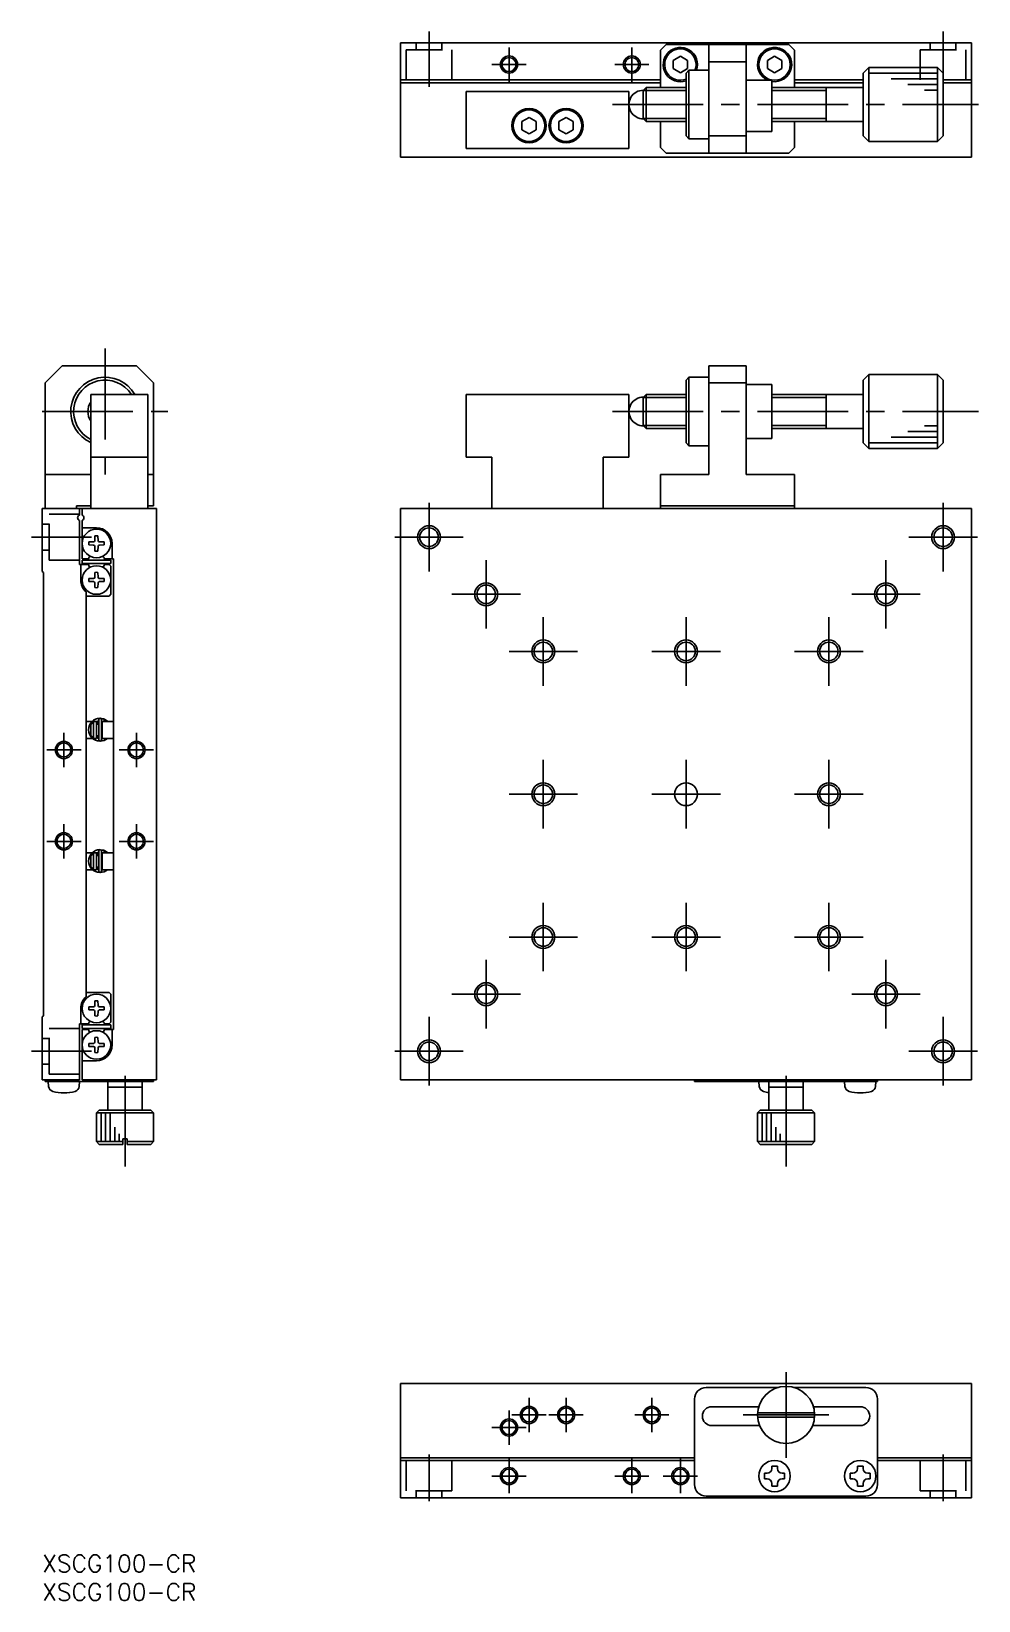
# Model space of a CAD drawing. Extents: x -2 to 437, y -8 to 267.
# Drawn here: x -1.9 to 164, y -8 to 266.7 of the extents above; entities that cross this region are included whole.
import ezdxf

# ---------------------------------------------------------------- set-up
doc = ezdxf.new("R2010")
doc.units = 0
doc.header["$LTSCALE"] = 0.5
doc.linetypes.add('CENTER', pattern=[50.8, 31.75, -6.35, 6.35, -6.35])
doc.linetypes.add('DASHED', pattern=[19.05, 12.7, -6.35])
for name, color, linetype in [('MSM_CENTER', 1, 'CENTER'), ('MSM_CONTINUOUS', 7, 'CONTINUOUS'), ('MSM_DASHED', 4, 'DASHED'), ('MSM_NARROW', 5, 'CONTINUOUS'), ('MSM_PART_NUMBER', 7, 'CONTINUOUS')]:
    doc.layers.add(name, color=color, linetype=linetype)
doc.styles.get("Standard").update_dxf_attribs({"font": 'txt.shx', "height": 3, "bigfont": 'bigfont.shx'})

# ---------------------------------------------------------------- blocks, each defined once
blk = doc.blocks.new('*U2')
at = {"layer": 'MSM_PART_NUMBER'}
blk.add_text('XSCG100-CR', height=3, dxfattribs=at).set_placement((0, -3))
blk = doc.blocks.new('*U3')
at = {"layer": 'MSM_PART_NUMBER'}
blk.add_text('XSCG100-CR', height=3, dxfattribs=at).set_placement((0, -8))

msp = doc.modelspace()

# ---------------------------------------------------------------- linework, layer by layer
at = {"layer": 'MSM_CENTER'}
for p, q in [((67.73, 257.01), (67.73, 266.71)), ((157.73, 257.01), (157.73, 266.71)), ((81.73, 263.91), (81.73, 257.91)), ((103.23, 263.91), (103.23, 257.91)), ((84.73, 260.91), (78.73, 260.91)), ((106.23, 260.91), (100.23, 260.91)), ((99.84, 253.91), (163.95, 253.91)), ((11, 211.17), (11, 189.17)), ((0, 200.17), (22, 200.17)), ((99.84, 200.17), (163.95, 200.17)), ((67.73, 172.17), (67.73, 184.17)), ((157.73, 172.17), (157.73, 184.17)), ((8.61, 178.17), (-1.9, 178.17)), ((61.73, 178.17), (73.73, 178.17)), ((151.73, 178.17), (163.73, 178.17)), ((77.73, 162.17), (77.73, 174.17)), ((147.73, 162.17), (147.73, 174.17)), ((71.73, 168.17), (83.73, 168.17)), ((141.73, 168.17), (153.73, 168.17)), ((87.73, 152.17), (87.73, 164.17)), ((112.73, 152.17), (112.73, 164.17)), ((137.73, 152.17), (137.73, 164.17)), ((81.73, 158.17), (93.73, 158.17)), ((106.73, 158.17), (118.73, 158.17)), ((131.73, 158.17), (143.73, 158.17)), ((3.8, 137.92), (3.8, 143.92)), ((16.5, 137.92), (16.5, 143.92)), ((0.8, 140.92), (6.8, 140.92)), ((13.5, 140.92), (19.5, 140.92)), ((87.73, 127.17), (87.73, 139.17)), ((112.73, 127.17), (112.73, 139.17)), ((137.73, 127.17), (137.73, 139.17)), ((81.73, 133.17), (93.73, 133.17)), ((106.73, 133.17), (118.73, 133.17)), ((131.73, 133.17), (143.73, 133.17)), ((3.8, 121.92), (3.8, 127.92)), ((16.5, 121.92), (16.5, 127.92)), ((0.8, 124.92), (6.8, 124.92)), ((13.5, 124.92), (19.5, 124.92)), ((87.73, 102.17), (87.73, 114.17)), ((112.73, 102.17), (112.73, 114.17)), ((137.73, 102.17), (137.73, 114.17)), ((81.73, 108.17), (93.73, 108.17)), ((106.73, 108.17), (118.73, 108.17)), ((131.73, 108.17), (143.73, 108.17)), ((77.73, 92.17), (77.73, 104.17)), ((147.73, 92.17), (147.73, 104.17)), ((71.73, 98.17), (83.73, 98.17)), ((141.73, 98.17), (153.73, 98.17)), ((67.73, 82.17), (67.73, 94.17)), ((157.73, 82.17), (157.73, 94.17)), ((8.61, 88.17), (-1.9, 88.17)), ((61.73, 88.17), (73.73, 88.17)), ((151.73, 88.17), (163.73, 88.17)), ((14.5, 68), (14.5, 85.26)), ((130.23, 68), (130.23, 85.26)), ((130.23, 32), (130.23, 17)), ((85.23, 27.5), (85.23, 21.5)), ((91.73, 27.5), (91.73, 21.5)), ((106.73, 27.5), (106.73, 21.5)), ((81.73, 25.3), (81.73, 19.3)), ((84.73, 22.3), (78.73, 22.3)), ((88.23, 24.5), (82.23, 24.5)), ((94.73, 24.5), (88.73, 24.5)), ((109.73, 24.5), (103.73, 24.5)), ((122.73, 24.5), (137.73, 24.5)), ((67.73, 17.56), (67.73, 9.4)), ((81.73, 16.8), (81.73, 10.8)), ((103.23, 16.8), (103.23, 10.8)), ((111.73, 16.8), (111.73, 10.8)), ((157.73, 17.56), (157.73, 9.4)), ((84.73, 13.8), (78.73, 13.8)), ((106.23, 13.8), (100.23, 13.8)), ((114.73, 13.8), (108.73, 13.8))]:
    msp.add_line(p, q, dxfattribs=at)
at = {"layer": 'MSM_CONTINUOUS'}
for p, q in [((162.73, 264.71), (62.73, 264.71)), ((62.73, 264.71), (62.73, 244.71)), ((109.23, 264.41), (108.23, 263.41)), ((130.73, 264.41), (109.23, 264.41)), ((116.73, 264.41), (116.73, 245.41)), ((123.23, 264.41), (123.23, 245.41)), ((131.73, 263.41), (130.73, 264.41)), ((162.73, 244.71), (162.73, 264.71)), ((108.23, 256.91), (108.23, 263.41)), ((110.48, 261.64), (111.73, 262.36)), ((110.48, 260.19), (110.48, 261.64)), ((111.73, 262.36), (112.98, 261.64)), ((112.98, 261.64), (112.98, 260.19)), ((116.73, 261.41), (123.23, 261.41)), ((126.98, 261.64), (128.23, 262.36)), ((126.98, 260.19), (126.98, 261.64)), ((128.23, 262.36), (129.48, 261.64)), ((129.48, 261.64), (129.48, 260.19)), ((131.73, 256.91), (131.73, 263.41)), ((111.73, 259.47), (110.48, 260.19)), ((112.98, 260.19), (111.73, 259.47)), ((112.73, 259.41), (113.23, 259.91)), ((112.73, 248.41), (112.73, 259.41)), ((113.23, 259.91), (116.73, 259.91)), ((113.23, 259.91), (113.23, 247.91)), ((128.23, 259.47), (126.98, 260.19)), ((129.48, 260.19), (128.23, 259.47)), ((143.73, 259.41), (144.73, 260.41)), ((143.73, 259.41), (143.73, 248.41)), ((144.73, 260.41), (144.73, 247.41)), ((156.73, 260.41), (144.73, 260.41)), ((157.73, 259.41), (156.73, 260.41)), ((156.73, 247.41), (156.73, 260.41)), ((157.73, 248.41), (157.73, 259.41)), ((62.73, 258.21), (108.23, 258.21)), ((62.73, 257.71), (108.23, 257.71)), ((74.23, 256.21), (102.73, 256.21)), ((74.23, 246.21), (74.23, 256.21)), ((102.73, 256.21), (102.73, 246.21)), ((105.23, 256.37), (105.77, 256.91)), ((105.23, 256.37), (105.23, 251.46)), ((105.77, 256.91), (105.77, 250.91)), ((112.73, 256.91), (105.77, 256.91)), ((123.23, 258.16), (127.73, 258.16)), ((127.73, 249.16), (127.73, 258.16)), ((127.73, 256.91), (143.73, 256.91)), ((131.73, 258.21), (143.73, 258.21)), ((131.73, 257.71), (143.73, 257.71)), ((137.23, 250.91), (137.23, 256.91)), ((157.73, 258.21), (162.73, 258.21)), ((157.73, 257.71), (162.73, 257.71)), ((83.98, 250.94), (85.23, 251.66)), ((83.98, 249.49), (83.98, 250.94)), ((85.23, 251.66), (86.48, 250.94)), ((86.48, 250.94), (86.48, 249.49)), ((90.48, 250.94), (91.73, 251.66)), ((90.48, 249.49), (90.48, 250.94)), ((91.73, 251.66), (92.98, 250.94)), ((92.98, 250.94), (92.98, 249.49)), ((105.77, 250.91), (105.23, 251.46)), ((112.73, 250.91), (105.77, 250.91)), ((108.23, 246.41), (108.23, 250.91)), ((127.73, 250.91), (143.73, 250.91)), ((131.73, 246.41), (131.73, 250.91)), ((85.23, 248.77), (83.98, 249.49)), ((86.48, 249.49), (85.23, 248.77)), ((91.73, 248.77), (90.48, 249.49)), ((92.98, 249.49), (91.73, 248.77)), ((112.73, 248.41), (113.23, 247.91)), ((113.23, 247.91), (116.73, 247.91)), ((116.73, 248.41), (123.23, 248.41)), ((123.23, 249.16), (127.73, 249.16)), ((143.73, 248.41), (144.73, 247.41)), ((156.73, 247.41), (144.73, 247.41)), ((157.73, 248.41), (156.73, 247.41)), ((62.73, 244.71), (162.73, 244.71)), ((102.73, 246.21), (74.23, 246.21)), ((108.23, 246.41), (109.23, 245.41)), ((130.73, 245.41), (109.23, 245.41)), ((131.73, 246.41), (130.73, 245.41)), ((0.5, 205.17), (3.5, 208.17)), ((3.5, 208.17), (16.5, 208.17)), ((19.5, 205.17), (16.5, 208.17)), ((112.73, 205.67), (113.23, 206.17)), ((113.23, 206.17), (116.73, 206.17)), ((113.23, 194.17), (113.23, 206.17)), ((116.73, 208.17), (116.73, 189.17)), ((123.23, 208.17), (116.73, 208.17)), ((123.23, 189.17), (123.23, 208.17)), ((143.73, 205.67), (144.73, 206.67)), ((144.73, 193.67), (144.73, 206.67)), ((156.73, 206.67), (144.73, 206.67)), ((157.73, 205.67), (156.73, 206.67)), ((156.73, 206.67), (156.73, 193.67)), ((0.5, 205.17), (0.5, 183.17)), ((19.5, 205.17), (19.5, 183.67)), ((112.73, 205.67), (112.73, 194.67)), ((123.23, 205.17), (116.73, 205.17)), ((123.23, 204.92), (127.73, 204.92)), ((127.73, 195.42), (127.73, 204.92)), ((143.73, 194.67), (143.73, 205.67)), ((157.73, 205.67), (157.73, 194.67)), ((8.5, 203.17), (18.5, 203.17)), ((8.5, 183.17), (8.5, 203.17)), ((18.5, 203.17), (18.5, 183.17)), ((74.23, 203.17), (102.73, 203.17)), ((74.23, 203.17), (74.23, 192.17)), ((102.73, 203.17), (102.73, 192.17)), ((105.23, 202.63), (105.77, 203.17)), ((105.23, 202.63), (105.23, 197.71)), ((105.77, 203.17), (105.77, 197.17)), ((112.73, 203.17), (105.77, 203.17)), ((127.73, 203.17), (143.73, 203.17)), ((137.23, 203.17), (137.23, 197.17)), ((105.77, 197.17), (105.23, 197.71)), ((112.73, 197.17), (105.77, 197.17)), ((127.73, 195.42), (123.23, 195.42)), ((127.73, 197.17), (143.73, 197.17)), ((112.73, 194.67), (113.23, 194.17)), ((113.23, 194.17), (116.73, 194.17)), ((143.73, 194.67), (144.73, 193.67)), ((156.73, 193.67), (144.73, 193.67)), ((157.73, 194.67), (156.73, 193.67)), ((8.5, 192.17), (18.5, 192.17)), ((74.23, 192.17), (78.73, 192.17)), ((78.73, 192.17), (78.73, 183.17)), ((98.23, 192.17), (98.23, 183.17)), ((98.23, 192.17), (102.73, 192.17)), ((8.5, 189.17), (0.5, 189.17)), ((19.5, 189.17), (18.5, 189.17)), ((108.23, 189.17), (116.73, 189.17)), ((108.23, 183.17), (108.23, 189.17)), ((123.23, 189.17), (131.73, 189.17)), ((131.73, 189.17), (131.73, 183.17)), ((0, 183.17), (20, 183.17)), ((0, 183.17), (0, 172.17)), ((6, 183.17), (6, 183.67)), ((6, 183.67), (8.5, 183.67)), ((6.5, 183.17), (6.5, 182.02)), ((7, 183.17), (7, 182.02)), ((19.5, 183.67), (18.5, 183.67)), ((20, 183.17), (20, 83.17)), ((62.73, 183.17), (62.73, 83.17)), ((62.73, 183.17), (162.73, 183.17)), ((108.23, 183.67), (131.73, 183.67)), ((162.73, 83.17), (162.73, 183.17)), ((6.5, 173.36), (6.5, 181.1)), ((7, 174.36), (7, 181.1)), ((9.5, 179.82), (7, 179.82)), ((9, 177.34), (8.18, 177.33)), ((9, 176.79), (8.18, 176.81)), ((9, 177.34), (9.17, 177.42)), ((9, 176.79), (9.17, 176.72)), ((9.23, 177.55), (9.17, 177.42)), ((9.23, 176.59), (9.17, 176.72)), ((9.23, 177.55), (9.24, 178.39)), ((9.23, 176.59), (9.24, 175.74)), ((9.77, 177.55), (9.76, 178.39)), ((9.77, 176.59), (9.76, 175.74)), ((9.77, 177.55), (9.83, 177.42)), ((9.77, 176.59), (9.83, 176.72)), ((10, 177.34), (9.83, 177.42)), ((10, 176.79), (9.83, 176.72)), ((10, 177.34), (10.82, 177.33)), ((10, 176.79), (10.82, 176.81)), ((12.25, 177.07), (12.25, 174.37)), ((6.5, 173.37), (8.09, 173.37)), ((6.75, 170.67), (6.75, 173.37)), ((7, 174.37), (8.09, 174.37)), ((7, 174.17), (7, 173.57)), ((7, 174.17), (12, 174.17)), ((7, 173.57), (12, 173.57)), ((12.5, 174.37), (10.91, 174.37)), ((11.7, 173.37), (10.91, 173.37)), ((11.7, 173.37), (12, 173.07)), ((12, 173.57), (12, 174.17)), ((12.5, 91.97), (12.5, 174.37)), ((0.2, 171.97), (0, 172.17)), ((0.2, 94.37), (0.2, 171.97)), ((9, 170.94), (8.18, 170.93)), ((9, 170.39), (8.18, 170.41)), ((9, 170.94), (9.17, 171.02)), ((9, 170.39), (9.17, 170.32)), ((9.23, 171.15), (9.17, 171.02)), ((9.23, 171.15), (9.24, 171.99)), ((9.77, 171.15), (9.76, 171.99)), ((9.77, 171.15), (9.83, 171.02)), ((10, 170.94), (9.83, 171.02)), ((10, 170.39), (9.83, 170.32)), ((10, 170.94), (10.82, 170.93)), ((10, 170.39), (10.82, 170.41)), ((12, 168.17), (12, 173.07)), ((7.7, 168.59), (7.7, 97.75)), ((11.7, 167.87), (7.7, 167.87)), ((9.23, 170.19), (9.17, 170.32)), ((9.23, 170.19), (9.24, 169.34)), ((9.77, 170.19), (9.76, 169.34)), ((9.77, 170.19), (9.83, 170.32)), ((11.7, 167.87), (12, 168.17)), ((8.77, 145.92), (7.7, 145.92)), ((8.5, 145.34), (9, 145.87)), ((9, 145.92), (9, 142.92)), ((9.5, 145.92), (9, 145.92)), ((9.5, 145.88), (9.91, 146)), ((9.5, 142.92), (9.5, 145.92)), ((9.7, 145.92), (9.61, 145.92)), ((9.7, 145.42), (9.7, 145.92)), ((9.91, 146.24), (9.91, 142.69)), ((10.84, 146.33), (10.15, 146.46)), ((10.36, 146.31), (10.35, 146.3)), ((10.39, 146.32), (10.36, 146.31)), ((10.36, 142.69), (10.36, 146.24)), ((10.36, 145.64), (10.5, 145.88)), ((10.42, 146.33), (10.39, 146.32)), ((10.46, 146.34), (10.42, 146.33)), ((10.49, 146.35), (10.46, 146.34)), ((10.53, 146.35), (10.49, 146.35)), ((10.5, 145.92), (10.5, 142.92)), ((12.5, 145.92), (10.5, 145.92)), ((10.56, 146.36), (10.53, 146.35)), ((10.6, 146.36), (10.56, 146.36)), ((10.64, 146.36), (10.6, 146.36)), ((10.67, 146.36), (10.64, 146.36)), ((10.71, 146.36), (10.67, 146.36)), ((10.74, 146.35), (10.71, 146.36)), ((10.78, 146.35), (10.74, 146.35)), ((10.77, 145.93), (10.76, 145.92)), ((10.92, 146.3), (10.77, 145.92)), ((10.78, 145.95), (10.77, 145.94)), ((10.77, 145.94), (10.77, 145.93)), ((10.81, 146.34), (10.78, 146.35)), ((10.79, 145.97), (10.78, 145.95)), ((10.8, 145.99), (10.79, 145.98)), ((10.79, 145.98), (10.79, 145.97)), ((10.81, 146.01), (10.8, 145.99)), ((10.85, 146.33), (10.81, 146.34)), ((10.82, 146.04), (10.81, 146.02)), ((10.81, 146.02), (10.81, 146.01)), ((10.83, 146.05), (10.82, 146.04)), ((10.84, 146.07), (10.83, 146.05)), ((10.92, 146.3), (10.84, 146.33)), ((10.85, 146.1), (10.84, 146.09)), ((10.84, 146.09), (10.84, 146.07)), ((10.88, 146.32), (10.85, 146.33)), ((10.86, 146.12), (10.85, 146.1)), ((10.87, 146.15), (10.86, 146.14)), ((10.86, 146.14), (10.86, 146.12)), ((10.88, 146.17), (10.87, 146.15)), ((10.91, 146.3), (10.88, 146.32)), ((10.89, 146.2), (10.88, 146.19)), ((10.88, 146.19), (10.88, 146.17)), ((10.9, 146.23), (10.89, 146.21)), ((10.89, 146.21), (10.89, 146.2)), ((10.91, 146.26), (10.9, 146.25)), ((10.9, 146.25), (10.9, 146.24)), ((10.9, 146.24), (10.9, 146.23)), ((11.5, 145.92), (10.91, 146.3)), ((10.91, 146.3), (10.91, 146.3)), ((10.91, 146.3), (10.91, 146.3)), ((10.91, 146.3), (10.91, 146.3)), ((10.91, 146.3), (10.91, 146.29)), ((10.91, 146.29), (10.91, 146.29)), ((10.91, 146.29), (10.91, 146.28)), ((10.91, 146.28), (10.91, 146.27)), ((10.91, 146.27), (10.91, 146.26)), ((10.99, 146.27), (10.92, 146.3)), ((7.7, 142.92), (8.86, 142.92)), ((8.5, 143.5), (8.5, 145.34)), ((9, 142.98), (8.5, 143.5)), ((9, 142.92), (9.5, 142.92)), ((9.91, 145.42), (9.5, 145.42)), ((9.5, 143.42), (9.91, 143.42)), ((9.91, 142.93), (9.5, 143.05)), ((9.7, 142.97), (9.7, 143.42)), ((10.5, 145.42), (10.36, 145.42)), ((10.36, 143.42), (10.5, 143.42)), ((10.5, 143.05), (10.36, 143.29)), ((10.5, 142.96), (10.36, 142.93)), ((10.5, 142.92), (12.5, 142.92)), ((10.86, 142.6), (10.86, 142.6)), ((10.86, 142.6), (10.86, 142.6)), ((10.86, 142.6), (10.86, 142.6)), ((10.86, 142.6), (10.87, 142.6)), ((10.87, 142.6), (10.87, 142.61)), ((10.87, 142.61), (10.88, 142.61)), ((10.87, 142.6), (10.87, 142.6)), ((10.87, 142.6), (10.87, 142.6)), ((10.87, 142.6), (10.87, 142.6)), ((10.87, 142.6), (10.87, 142.6)), ((10.87, 142.6), (10.87, 142.6)), ((10.88, 142.61), (10.91, 142.62)), ((10.88, 142.61), (10.88, 142.61)), ((10.88, 142.61), (10.88, 142.61)), ((10.91, 142.62), (10.91, 142.62)), ((10.91, 142.62), (10.91, 142.62)), ((8.77, 122.92), (7.7, 122.92)), ((8.5, 122.34), (9, 122.87)), ((8.5, 120.5), (8.5, 122.34)), ((9, 122.92), (9, 119.92)), ((9.5, 122.92), (9, 122.92)), ((9.5, 122.88), (9.91, 123)), ((9.5, 119.92), (9.5, 122.92)), ((9.91, 122.42), (9.5, 122.42)), ((9.7, 122.92), (9.61, 122.92)), ((9.7, 122.42), (9.7, 122.92)), ((9.91, 123.24), (9.91, 119.69)), ((10.84, 123.33), (10.15, 123.46)), ((10.36, 123.31), (10.35, 123.3)), ((10.39, 123.32), (10.36, 123.31)), ((10.36, 119.69), (10.36, 123.24)), ((10.36, 122.64), (10.5, 122.88)), ((10.5, 122.42), (10.36, 122.42)), ((10.42, 123.33), (10.39, 123.32)), ((10.46, 123.34), (10.42, 123.33)), ((10.49, 123.35), (10.46, 123.34)), ((10.53, 123.35), (10.49, 123.35)), ((10.5, 122.92), (10.5, 119.92)), ((12.5, 122.92), (10.5, 122.92)), ((10.56, 123.36), (10.53, 123.35)), ((10.6, 123.36), (10.56, 123.36)), ((10.64, 123.36), (10.6, 123.36)), ((10.67, 123.36), (10.64, 123.36)), ((10.71, 123.36), (10.67, 123.36)), ((10.74, 123.35), (10.71, 123.36)), ((10.78, 123.35), (10.74, 123.35)), ((10.77, 122.93), (10.76, 122.92)), ((10.92, 123.3), (10.77, 122.92)), ((10.78, 122.95), (10.77, 122.94)), ((10.77, 122.94), (10.77, 122.93)), ((10.81, 123.34), (10.78, 123.35)), ((10.79, 122.97), (10.78, 122.95)), ((10.8, 122.99), (10.79, 122.98)), ((10.79, 122.98), (10.79, 122.97)), ((10.81, 123.01), (10.8, 122.99)), ((10.85, 123.33), (10.81, 123.34)), ((10.82, 123.04), (10.81, 123.02)), ((10.81, 123.02), (10.81, 123.01)), ((10.83, 123.05), (10.82, 123.04)), ((10.84, 123.07), (10.83, 123.05)), ((10.99, 123.27), (10.84, 123.33)), ((10.85, 123.1), (10.84, 123.09)), ((10.84, 123.09), (10.84, 123.07)), ((10.88, 123.32), (10.85, 123.33)), ((10.86, 123.12), (10.85, 123.1)), ((10.87, 123.15), (10.86, 123.14)), ((10.86, 123.14), (10.86, 123.12)), ((10.88, 123.17), (10.87, 123.15)), ((10.91, 123.3), (10.88, 123.32)), ((10.89, 123.2), (10.88, 123.19)), ((10.88, 123.19), (10.88, 123.17)), ((10.9, 123.23), (10.89, 123.21)), ((10.89, 123.21), (10.89, 123.2)), ((10.91, 123.26), (10.9, 123.25)), ((10.9, 123.25), (10.9, 123.24)), ((10.9, 123.24), (10.9, 123.23)), ((11.5, 122.92), (10.91, 123.3)), ((10.91, 123.3), (10.91, 123.3)), ((10.91, 123.3), (10.91, 123.3)), ((10.91, 123.3), (10.91, 123.3)), ((10.91, 123.3), (10.91, 123.29)), ((10.91, 123.29), (10.91, 123.29)), ((10.91, 123.29), (10.91, 123.28)), ((10.91, 123.28), (10.91, 123.27)), ((10.91, 123.27), (10.91, 123.26)), ((10.92, 123.3), (10.92, 123.3)), ((7.7, 119.92), (8.86, 119.92)), ((9, 119.98), (8.5, 120.5)), ((9, 119.92), (9.5, 119.92)), ((9.5, 120.42), (9.91, 120.42)), ((9.91, 119.93), (9.5, 120.05)), ((9.7, 119.97), (9.7, 120.42)), ((10.36, 120.42), (10.5, 120.42)), ((10.5, 120.05), (10.36, 120.29)), ((10.5, 119.96), (10.36, 119.93)), ((10.5, 119.92), (12.5, 119.92)), ((10.86, 119.6), (10.86, 119.6)), ((10.86, 119.6), (10.86, 119.6)), ((10.86, 119.6), (10.86, 119.6)), ((10.86, 119.6), (10.87, 119.6)), ((10.87, 119.6), (10.87, 119.61)), ((10.87, 119.61), (10.88, 119.61)), ((10.87, 119.6), (10.87, 119.6)), ((10.87, 119.6), (10.87, 119.6)), ((10.87, 119.6), (10.87, 119.6)), ((10.87, 119.6), (10.87, 119.6)), ((10.87, 119.6), (10.87, 119.6)), ((10.88, 119.61), (10.91, 119.62)), ((10.88, 119.61), (10.88, 119.61)), ((10.88, 119.61), (10.88, 119.61)), ((10.91, 119.62), (10.91, 119.62)), ((10.91, 119.62), (10.91, 119.62)), ((11.7, 98.47), (7.7, 98.47)), ((9.23, 96.16), (9.17, 96.02)), ((9.23, 96.16), (9.24, 97)), ((9.77, 96.16), (9.76, 97)), ((9.77, 96.16), (9.83, 96.02)), ((11.7, 98.47), (12, 98.17)), ((12, 98.17), (12, 93.27)), ((0.2, 94.37), (0, 94.17)), ((0, 83.17), (0, 94.17)), ((6.75, 95.67), (6.75, 92.97)), ((9, 95.95), (8.18, 95.93)), ((9, 95.4), (8.18, 95.41)), ((9, 95.95), (9.17, 96.02)), ((9, 95.4), (9.17, 95.33)), ((9.23, 95.19), (9.17, 95.33)), ((9.23, 95.19), (9.24, 94.35)), ((9.77, 95.19), (9.76, 94.35)), ((9.77, 95.19), (9.83, 95.33)), ((10, 95.95), (9.83, 96.02)), ((10, 95.4), (9.83, 95.33)), ((10, 95.95), (10.82, 95.93)), ((10, 95.4), (10.82, 95.41)), ((6.5, 92.97), (8.09, 92.97)), ((6.5, 83.17), (6.5, 92.97)), ((7, 92.77), (7, 92.17)), ((7, 92.77), (12, 92.77)), ((7, 92.17), (12, 92.17)), ((7, 91.97), (8.09, 91.97)), ((7, 83.17), (7, 91.97)), ((11.7, 92.97), (10.91, 92.97)), ((12.5, 91.97), (10.91, 91.97)), ((11.7, 92.97), (12, 93.27)), ((12, 92.17), (12, 92.77)), ((12.25, 89.27), (12.25, 91.97)), ((9, 89.55), (8.18, 89.53)), ((9, 89), (8.18, 89.01)), ((9, 89.55), (9.17, 89.62)), ((9, 89), (9.17, 88.93)), ((9.23, 89.76), (9.17, 89.62)), ((9.23, 88.79), (9.17, 88.93)), ((9.23, 89.76), (9.24, 90.6)), ((9.23, 88.79), (9.24, 87.95)), ((9.77, 89.76), (9.76, 90.6)), ((9.77, 88.79), (9.76, 87.95)), ((9.77, 89.76), (9.83, 89.62)), ((9.77, 88.79), (9.83, 88.93)), ((10, 89.55), (9.83, 89.62)), ((10, 89), (9.83, 88.93)), ((10, 89.55), (10.82, 89.53)), ((10, 89), (10.82, 89.01)), ((9.5, 86.52), (7, 86.52)), ((0, 83.17), (6.5, 83.17)), ((0.5, 83.17), (0.5, 82.87)), ((0.5, 82.87), (19.5, 82.87)), ((1.12, 82.02), (1.05, 82.87)), ((6.55, 82.87), (6.48, 82.02)), ((20, 83.17), (7, 83.17)), ((11.5, 82.87), (11.5, 77.87)), ((17.5, 82.87), (17.5, 77.87)), ((19.5, 82.87), (19.5, 83.17)), ((62.73, 83.17), (162.73, 83.17)), ((114.23, 82.87), (114.23, 83.17)), ((146.23, 82.87), (114.23, 82.87)), ((125.48, 82.87), (125.55, 82.02)), ((127.23, 82.87), (127.23, 77.87)), ((133.23, 82.87), (133.23, 77.87)), ((140.48, 82.87), (140.55, 82.02)), ((145.91, 82.02), (145.98, 82.87)), ((146.23, 82.87), (146.23, 83.17)), ((17.5, 81.87), (11.5, 81.87)), ((127.23, 81.87), (133.23, 81.87)), ((10, 77.87), (9.5, 77.37)), ((19.5, 77.37), (9.5, 77.37)), ((9.5, 77.37), (9.5, 72.37)), ((19, 77.87), (10, 77.87)), ((19.5, 77.37), (19, 77.87)), ((19.5, 77.37), (19.5, 72.37)), ((125.23, 77.37), (125.73, 77.87)), ((125.23, 77.37), (135.23, 77.37)), ((125.23, 77.37), (125.23, 72.37)), ((125.73, 77.87), (134.73, 77.87)), ((134.73, 77.87), (135.23, 77.37)), ((135.23, 77.37), (135.23, 72.37)), ((14.1, 72.37), (9.5, 72.37)), ((9.5, 72.37), (10, 71.87)), ((10, 71.87), (14.1, 71.87)), ((14.1, 72.87), (14.1, 71.87)), ((14.9, 72.87), (14.1, 72.87)), ((14.9, 71.87), (14.9, 72.87)), ((19.5, 72.37), (14.9, 72.37)), ((14.9, 71.87), (19, 71.87)), ((19, 71.87), (19.5, 72.37)), ((125.23, 72.37), (135.23, 72.37)), ((125.73, 71.87), (125.23, 72.37)), ((134.73, 71.87), (125.73, 71.87)), ((135.23, 72.37), (134.73, 71.87)), ((62.73, 10), (62.73, 30)), ((62.73, 30), (162.73, 30)), ((128.83, 29.3), (116.23, 29.3)), ((144.23, 29.3), (131.63, 29.3)), ((162.73, 10), (162.73, 30)), ((114.23, 12.3), (114.23, 27.3)), ((125.44, 25.95), (117.23, 25.95)), ((135.21, 24.9), (125.25, 24.9)), ((143.23, 25.95), (135.02, 25.95)), ((146.23, 27.3), (146.23, 12.3)), ((125.58, 22.65), (117.23, 22.65)), ((135.21, 24.1), (125.25, 24.1)), ((143.23, 22.65), (134.88, 22.65)), ((114.23, 17), (62.73, 17)), ((114.23, 16.5), (62.73, 16.5)), ((162.73, 17), (146.23, 17)), ((162.73, 16.5), (146.23, 16.5)), ((126.48, 13.3), (126.48, 14.3)), ((126.48, 14.3), (126.93, 14.3)), ((127.73, 15.55), (128.73, 15.55)), ((127.73, 15.55), (127.73, 15.1)), ((128.73, 15.55), (128.73, 15.1)), ((129.98, 14.3), (129.53, 14.3)), ((129.98, 14.3), (129.98, 13.3)), ((141.48, 13.3), (141.48, 14.3)), ((141.48, 14.3), (141.93, 14.3)), ((142.73, 15.55), (143.73, 15.55)), ((142.73, 15.55), (142.73, 15.1)), ((143.73, 15.55), (143.73, 15.1)), ((144.98, 14.3), (144.53, 14.3)), ((144.98, 14.3), (144.98, 13.3)), ((126.48, 13.3), (126.93, 13.3)), ((127.73, 12.05), (127.73, 12.5)), ((128.73, 12.05), (127.73, 12.05)), ((128.73, 12.05), (128.73, 12.5)), ((129.98, 13.3), (129.53, 13.3)), ((141.48, 13.3), (141.93, 13.3)), ((142.73, 12.05), (142.73, 12.5)), ((143.73, 12.05), (142.73, 12.05)), ((143.73, 12.05), (143.73, 12.5)), ((144.98, 13.3), (144.53, 13.3)), ((162.73, 10), (62.73, 10)), ((144.23, 10.3), (116.23, 10.3))]:
    msp.add_line(p, q, dxfattribs=at)
for centre, radius in [((81.73, 260.91), 1.23), ((103.23, 260.91), 1.23), ((128.23, 260.91), 2.75), ((85.23, 250.21), 3), ((85.23, 250.21), 2.75), ((91.73, 250.21), 3), ((91.73, 250.21), 2.75), ((9.5, 177.07), 2.5), ((67.73, 178.17), 1.62), ((157.73, 178.17), 1.62), ((9.5, 170.67), 2.5), ((77.73, 168.17), 1.62), ((147.73, 168.17), 1.62), ((87.73, 158.17), 1.62), ((112.73, 158.17), 1.62), ((137.73, 158.17), 1.62), ((3.8, 140.92), 1.23), ((16.5, 140.92), 1.23), ((87.73, 133.17), 1.62), ((112.73, 133.17), 2), ((137.73, 133.17), 1.62), ((3.8, 124.92), 1.23), ((16.5, 124.92), 1.23), ((87.73, 108.17), 1.62), ((112.73, 108.17), 1.62), ((137.73, 108.17), 1.62), ((77.73, 98.17), 1.62), ((147.73, 98.17), 1.62), ((9.5, 95.67), 2.5), ((9.5, 89.27), 2.5), ((67.73, 88.17), 1.62), ((157.73, 88.17), 1.62), ((130.23, 24.5), 5), ((85.23, 24.5), 1.23), ((91.73, 24.5), 1.23), ((106.73, 24.5), 1.23), ((81.73, 22.3), 1.23), ((128.23, 13.8), 2.75), ((143.23, 13.8), 2.75), ((81.73, 13.8), 1.23), ((103.23, 13.8), 1.23), ((111.73, 13.8), 1.23)]:
    msp.add_circle(centre, radius, dxfattribs=at)
for centre, radius, start, end in [((111.73, 260.91), 3, 340.5288, 289.4713), ((128.23, 260.91), 3, 260.4059, 246.4436), ((111.73, 260.91), 2.75, 338.6763, 291.3238), ((105.23, 253.91), 2.5, 89.0567, 270.9433), ((11, 200.17), 6, 30, 245.3757), ((11, 200.17), 5.5, 33.0557, 242.9644), ((11, 200.17), 3, 146.4426, 213.5574), ((105.23, 200.17), 2.5, 89.0567, 270.9433), ((6.7, 181.56), 0.5, 113.5782, 246.4219), ((6.8, 181.56), 0.5, 293.5782, 66.4219), ((9.5, 177.07), 2.75, 0, 90), ((9.5, 177.07), 1.35, 168.8959, 191.1041), ((9.5, 177.07), 1.35, 78.8959, 101.1041), ((9.5, 177.07), 1.35, 348.8959, 11.1041), ((9.5, 173.87), 1.5, 139.4584, 168.463), ((9.5, 173.87), 1.5, 191.537, 220.5416), ((9.5, 177.07), 1.35, 258.8959, 281.1041), ((9.5, 173.87), 1.5, 11.5369, 40.5416), ((9.5, 173.87), 1.5, 319.4584, 348.463), ((9.5, 170.67), 2.75, 180, 229.1149), ((9.5, 170.67), 1.35, 168.8959, 191.1041), ((9.5, 170.67), 1.35, 78.8959, 101.1041), ((9.5, 170.67), 1.35, 348.8959, 11.1041), ((9.5, 170.67), 1.35, 258.8959, 281.1041), ((10.13, 144.46), 2, 90.7244, 269.3096), ((10.13, 146.24), 0.225, 0, 180), ((10.13, 144.47), 2, 270.7495, 309.5117), ((10.13, 142.69), 0.225, 180, 0), ((10.13, 121.46), 2, 90.7244, 269.3096), ((10.13, 123.24), 0.225, 0, 180), ((10.13, 119.69), 0.225, 180, 0), ((10.13, 121.47), 2, 270.7495, 309.5117), ((9.5, 95.67), 2.75, 130.8851, 180), ((9.5, 95.67), 1.35, 78.8959, 101.1041), ((9.5, 92.47), 1.5, 139.4584, 168.463), ((9.5, 95.67), 1.35, 168.8959, 191.1041), ((9.5, 95.67), 1.35, 258.8959, 281.1041), ((9.5, 92.47), 1.5, 11.5369, 40.5416), ((9.5, 95.67), 1.35, 348.8959, 11.1041), ((9.5, 92.47), 1.5, 191.537, 220.5416), ((9.5, 92.47), 1.5, 319.4584, 348.463), ((9.5, 89.27), 1.35, 168.8959, 191.1041), ((9.5, 89.27), 1.35, 78.8959, 101.1041), ((9.5, 89.27), 1.35, 258.8959, 281.1041), ((9.5, 89.27), 2.75, 270, 0), ((9.5, 89.27), 1.35, 348.8959, 11.1041), ((2.12, 82.11), 1, 185, 253.743), ((3.8, 87.87), 7, 253.743, 286.257), ((5.48, 82.11), 1, 286.257, 355), ((126.55, 82.11), 1, 185, 253.743), ((128.23, 87.87), 7, 253.743, 261.7868), ((141.55, 82.11), 1, 185, 253.743), ((143.23, 87.87), 7, 253.743, 286.257), ((144.91, 82.11), 1, 286.257, 355), ((116.23, 27.3), 2, 90, 180), ((144.23, 27.3), 2, 0, 90), ((117.23, 24.3), 1.65, 90, 270), ((143.23, 24.3), 1.65, 270, 90), ((126.93, 15.1), 0.8, 270, 0), ((129.53, 15.1), 0.8, 180, 270), ((141.93, 15.1), 0.8, 270, 0), ((144.53, 15.1), 0.8, 180, 270), ((116.23, 12.3), 2, 180, 270), ((126.93, 12.5), 0.8, 0, 90), ((129.53, 12.5), 0.8, 90, 180), ((141.93, 12.5), 0.8, 0, 90), ((144.53, 12.5), 0.8, 90, 180), ((144.23, 12.3), 2, 270, 0)]:
    msp.add_arc(centre, radius, start, end, dxfattribs=at)
at = {"layer": 'MSM_DASHED'}
for p, q in [((65.48, 264.71), (65.48, 263.51)), ((69.98, 264.71), (69.98, 263.51)), ((155.48, 264.71), (155.48, 263.51)), ((159.98, 264.71), (159.98, 263.51)), ((63.73, 263.51), (63.73, 258.21)), ((63.73, 263.51), (71.73, 263.51)), ((71.73, 263.51), (71.73, 258.21)), ((153.73, 263.51), (153.73, 258.21)), ((153.73, 263.51), (161.73, 263.51)), ((161.73, 263.51), (161.73, 258.21)), ((1.2, 182.17), (6.5, 182.17)), ((1.2, 174.17), (1.2, 182.17)), ((1.2, 180.42), (0, 180.42)), ((1.2, 175.92), (0, 175.92)), ((1.2, 174.17), (6.5, 174.17)), ((1.2, 92.17), (6.5, 92.17)), ((1.2, 84.17), (1.2, 92.17)), ((1.2, 90.42), (0, 90.42)), ((1.2, 85.92), (0, 85.92)), ((1.2, 84.17), (6.5, 84.17)), ((63.73, 11.2), (63.73, 16.5)), ((71.73, 11.2), (71.73, 16.5)), ((153.73, 11.2), (153.73, 16.5)), ((161.73, 11.2), (161.73, 16.5)), ((71.73, 11.2), (63.73, 11.2)), ((65.48, 11.2), (65.48, 10)), ((69.98, 11.2), (69.98, 10)), ((153.73, 11.2), (161.73, 11.2)), ((155.48, 11.2), (155.48, 10)), ((159.98, 11.2), (159.98, 10))]:
    msp.add_line(p, q, dxfattribs=at)
at = {"layer": 'MSM_NARROW'}
for p, q in [((156.73, 259.41), (144.73, 259.41)), ((156.73, 258.41), (148.61, 258.41)), ((112.73, 256.37), (105.23, 256.37)), ((137.23, 256.37), (127.73, 256.37)), ((156.73, 257.41), (151.56, 257.41)), ((156.73, 256.41), (154.5, 256.41)), ((112.73, 251.46), (105.23, 251.46)), ((137.23, 251.46), (127.73, 251.46)), ((112.73, 202.63), (105.23, 202.63)), ((137.23, 202.63), (127.73, 202.63)), ((112.73, 197.71), (105.23, 197.71)), ((137.23, 197.71), (127.73, 197.71)), ((156.73, 195.67), (148.61, 195.67)), ((156.73, 196.67), (151.56, 196.67)), ((156.73, 197.67), (154.5, 197.67)), ((156.73, 194.67), (144.73, 194.67)), ((10.3, 77.37), (10.3, 72.37)), ((11.1, 77.37), (11.1, 72.37)), ((11.9, 77.37), (11.9, 72.37)), ((126.03, 77.37), (126.03, 72.37)), ((126.83, 77.37), (126.83, 72.37)), ((127.63, 77.37), (127.63, 72.37)), ((12.7, 74.87), (12.7, 72.37)), ((128.43, 74.87), (128.43, 72.37)), ((13.5, 73.74), (13.5, 72.37)), ((129.23, 73.74), (129.23, 72.37))]:
    msp.add_line(p, q, dxfattribs=at)
for centre, radius in [((81.73, 260.91), 1.5), ((103.23, 260.91), 1.5), ((67.73, 178.17), 2), ((157.73, 178.17), 2), ((77.73, 168.17), 2), ((147.73, 168.17), 2), ((87.73, 158.17), 2), ((112.73, 158.17), 2), ((137.73, 158.17), 2), ((3.8, 140.92), 1.5), ((16.5, 140.92), 1.5), ((87.73, 133.17), 2), ((137.73, 133.17), 2), ((3.8, 124.92), 1.5), ((16.5, 124.92), 1.5), ((87.73, 108.17), 2), ((112.73, 108.17), 2), ((137.73, 108.17), 2), ((77.73, 98.17), 2), ((147.73, 98.17), 2), ((67.73, 88.17), 2), ((157.73, 88.17), 2), ((85.23, 24.5), 1.5), ((91.73, 24.5), 1.5), ((106.73, 24.5), 1.5), ((81.73, 22.3), 1.5), ((81.73, 13.8), 1.5), ((103.23, 13.8), 1.5), ((111.73, 13.8), 1.5)]:
    msp.add_circle(centre, radius, dxfattribs=at)

# ---------------------------------------------------------------- block references
at = {"layer": 'MSM_CONTINUOUS'}
for name in ['*U2', '*U3']:
    msp.add_blockref(name, (0, 0), dxfattribs=at)

doc.saveas('drawing.dxf')
